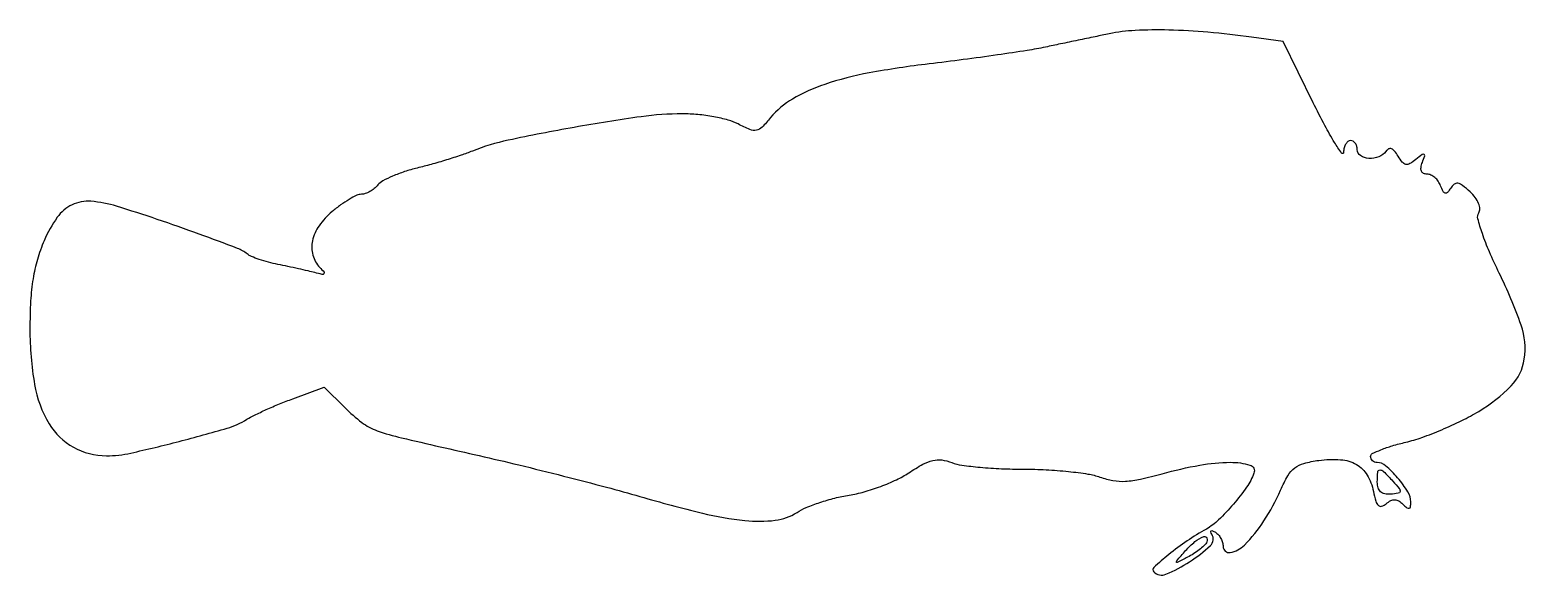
# Model space of a CAD drawing. Extents: x 0 to 223, y 0 to 82.
import ezdxf

# ---------------------------------------------------------------- set-up
doc = ezdxf.new("R2010")
doc.units = 0

msp = doc.modelspace()

# ---------------------------------------------------------------- linework, layer by layer
for points in [[(161, 80.93273, 0.000321), (158.917398, 80.501634, 0.000173), (156.353125, 79.968191, 0.000172), (153.741431, 79.422998, 0.000272), (151.5, 78.95302, -0.012772), (148.786919, 78.454598, -0.0032), (144.336434, 77.78315, -0.003267), (139.23546, 77.080913, -0.003284), (134.134669, 76.446675, 0.016102), (125.193822, 75.10144, 0.036299), (118.565395, 73.379907, 0.048964), (113.747984, 71.202411, 0.091549), (110.5, 68.43902, -0.023512), (109.21947, 67.008882, -0.151405), (108.375099, 66.555253, -0.148183), (107.412853, 66.65351, -0.022222), (105.635693, 67.491077, 0.05499), (104.16072, 68.071648, 0.021316), (102.016509, 68.556754, 0.020797), (99.627881, 68.889173, 0.024177), (97.337285, 69, 0.035105), (91.166906, 68.566246, 0.008823), (81.2062, 66.97915, 0.008394), (71.357045, 65.06002, 0.0424), (66, 63.438178, -0.013611), (64.324092, 62.823563, -0.006518), (62.141695, 62.121475, -0.006457), (59.842901, 61.447238, -0.009157), (57.780239, 60.9116, 0.020224), (55.888863, 60.375499, 0.022279), (54.108308, 59.702864, 0.022384), (52.650561, 58.997782, 0.095995), (51.907795, 58.388899, -0.049057), (51.370629, 57.857463, -0.041747), (50.711593, 57.407989, -0.043704), (50.035993, 57.099977, -0.085308), (49.454281, 57, 0.112018), (48.763196, 56.843204, 0.021968), (47.631781, 56.239512, 0.022305), (46.350062, 55.402194, 0.019059), (45.076725, 54.411106, 0.063713), (43.140999, 52.30824, 0.100522), (42.152456, 50.073109, 0.121338), (42.206891, 47.935048, 0.124158), (43.25, 46.087605, -0.016872), (43.875004, 45.385422, -0.382924), (43.865578, 45.136369, -0.2606), (43.57555, 45.049282, -0.011127), (42.5, 45.312948, 0.007882), (41.493206, 45.566696, 0.002871), (40.059375, 45.895451, 0.002846), (38.486609, 46.237184, 0.003396), (37, 46.540816, -0.016341), (35.580007, 46.869348, -0.017148), (34.207439, 47.285425, -0.017055), (33.05141, 47.724169, -0.0699), (32.408301, 48.106539, 0.078567), (30.970927, 48.927952, 0.003078), (25.252041, 51.055834, 0.005938), (18.980827, 53.261343, 0.006815), (12.939581, 55.214342, 0.054823), (9.111154, 55.94867, 0.131633), (6.292888, 55.43062, 0.129155), (4.077749, 53.563174, 0.051849), (2.128861, 50.077909, 0.029869), (1.113482, 47.266064, 0.031732), (0.464499, 44.409157, 0.026781), (0.111605, 41.104375, 0.013208), (0, 36.880343, 0.042146), (0.695919, 28.639043, 0.094051), (2.880069, 22.765842, 0.13063), (6.500217, 19.273567, 0.127594), (11.409673, 18, 0.055241), (15.059717, 18.404501, 0.008238), (22.25541, 20.144191, 0.007508), (29.416599, 22.11615, 0.068199), (32.368944, 23.434271, -0.025652), (33.50136, 24.059995, -0.008048), (35.256787, 24.880882, -0.008017), (37.248827, 25.735547, -0.008791), (39.207352, 26.498959), (43.914705, 28.239141), (46.971321, 25.182525, 0.03524), (49.520757, 22.969185, 0.075474), (51.809403, 21.737152, 0.028775), (55.436067, 20.672119, 0.001579), (67, 18.026092, -0.003981), (72.935012, 16.638021, -0.002765), (79.61875, 14.97942, -0.002789), (86.017823, 13.315789, -0.00575), (91, 11.929276, 0.010862), (100.31686, 9.438786, 0.034562), (106.664782, 8.346623, 0.053808), (111.187888, 8.374789, 0.117106), (114.432538, 9.547754, -0.046343), (115.823226, 10.284927, -0.018801), (117.834177, 11.035439, -0.018412), (120.071804, 11.685635, -0.0223), (122.213249, 12.122793, 0.030328), (124.434973, 12.613597, 0.020036), (126.919221, 13.43168, 0.020184), (129.278936, 14.425325, 0.036439), (131.106814, 15.451988, -0.019659), (133.209327, 16.727468, -0.067843), (134.69161, 17.303245, -0.092087), (136.017964, 17.371436, -0.057822), (137.527729, 16.989458, 0.056346), (139.027046, 16.605424, 0.011527), (141.749182, 16.290653, 0.012002), (144.946875, 16.072657, 0.011017), (148.244102, 16, -0.012957), (151.589849, 15.913286, -0.012882), (154.933125, 15.653373, -0.012826), (157.840513, 15.276232, -0.048119), (159.621254, 14.819994, 0.044143), (161.569233, 14.304401, 0.056108), (163.424725, 14.195878, 0.041354), (165.657447, 14.502186, 0.013045), (168.927153, 15.319994, -0.022986), (174.507713, 16.598497, -0.043386), (179.102909, 17.024917, -0.07326), (181.999093, 16.615468, -0.437756), (182.599801, 15.399482, -0.060854), (181.499279, 13.326066, -0.024134), (179.524711, 10.770174, -0.024013), (177.325509, 8.428605, -0.065061), (175.5, 7.072876, 0.021893), (172.621035, 5.297346, 0.021452), (169.888058, 3.265487, 0.013881), (167.658563, 1.34933, 0.428248), (167.642854, 0.690479, 0.304891), (169.464614, 0.333459, 0.043646), (173.004339, 2.201501, 0.044896), (176.09911, 4.616075, 0.357139), (176.32191, 6.288155, -0.046879), (176.142621, 6.650134, -0.366784), (176.200156, 6.814402, -0.245149), (176.417017, 6.82525, -0.030694), (176.845492, 6.595492, -0.078175), (177.287269, 6.216072, -0.05336), (177.660863, 5.668275, -0.052739), (177.914511, 5.045089, -0.070406), (178, 4.440983, 0.47227), (179.057409, 3.571178, 0.146889), (181.161591, 4.682116, 0.055206), (184.092591, 8.284211, 0.039326), (186.561874, 12.868027, -0.027517), (187.658266, 15.023585, -0.096466), (188.67839, 16.191656, -0.100678), (190.037683, 16.864928, -0.031479), (192.279407, 17.310651, -0.051023), (195.523242, 17.412456, -0.111957), (197.887199, 16.697818, -0.131176), (199.479901, 15.130328, -0.083976), (200.411697, 12.691517, 0.020191), (200.766085, 11.229259, 0.132482), (201.151429, 10.588702, 0.27891), (201.646521, 10.477056, 0.092897), (202.323355, 10.853398, -0.056115), (203.009539, 11.303564, -0.125493), (203.61412, 11.43801, -0.12877), (204.199003, 11.265388, -0.060643), (204.823794, 10.776206, 0.026194), (205.421057, 10.238446, 0.244265), (205.75, 10.171253, 0.296593), (205.950262, 10.401207, 0.034973), (206, 11.111439, 0.142014), (205.562577, 12.620448, 0.035896), (204.029249, 14.696965, 0.034564), (202.242768, 16.514049, 0.183207), (200.961045, 17, -0.092561), (200.594176, 17.068502, -0.096185), (200.282307, 17.264451, -0.099312), (200.073588, 17.556769, -0.105917), (200, 17.900259, -0.283679), (200.254912, 18.3134, -0.020144), (201.542188, 18.895758, -0.023615), (203.238009, 19.490565, -0.015247), (205.25, 20.024999, 0.028308), (207.664425, 20.734301, 0.014416), (210.612756, 21.881813, 0.014275), (213.593842, 23.243759, 0.02073), (216.133852, 24.626587, 0.063735), (220.953927, 28.424163, 0.158644), (222.929043, 32.395345, 0.121494), (222.443728, 37.492173, 0.030451), (219.184977, 45.251318, -0.012301), (217.724867, 48.402522, -0.020274), (216.666812, 51.14052, -0.017706), (216.002703, 53.343417, -0.205567), (216.132679, 54.214678, 0.154025), (216.292661, 54.84668, 0.083067), (216.112937, 55.637473, 0.065256), (215.616251, 56.505846, 0.042748), (214.841781, 57.36203, 0.021104), (213.72989, 58.313532, 0.119716), (213.025843, 58.634144, 0.215892), (212.473358, 58.501146, 0.089168), (211.947875, 57.91566, -0.037984), (211.484109, 57.278931, -0.282752), (211.143244, 57.168145, -0.220363), (210.826501, 57.419431, -0.024987), (210.446806, 58.278025, 0.063667), (210.092601, 58.936421, 0.061259), (209.58015, 59.49417, 0.066203), (208.99425, 59.872298, 0.110675), (208.424396, 60, -0.112093), (207.892482, 60.120766, -0.187382), (207.582575, 60.450891, -0.135741), (207.520329, 60.996873, -0.050606), (207.718616, 61.75, 0.011482), (208.064125, 62.740569, 0.378124), (207.970866, 62.954919, 0.278461), (207.699679, 62.926133, 0.008366), (206.767953, 62.194549, -0.037857), (205.867646, 61.569718, -0.180993), (205.261981, 61.463933, -0.178612), (204.730801, 61.781394, -0.036697), (204.099018, 62.694549, 0.038272), (203.582539, 63.436051, 0.1301), (203.109635, 63.778791, 0.214222), (202.673551, 63.755367, 0.121809), (202.268296, 63.401254, -0.149896), (201.21571, 62.579268, -0.10729), (199.729755, 62.352164, -0.130728), (198.484554, 62.767693, -0.252343), (198, 63.666667, 0.073375), (197.924828, 64.176149, 0.087856), (197.70625, 64.608333, 0.100566), (197.381347, 64.89725, 0.13236), (197, 65, 0.169125), (196.616096, 64.866321, 0.092439), (196.284967, 64.485938, 0.073811), (196.055682, 63.919422, 0.05509), (195.970102, 63.25, -0.716058), (195.672724, 63.154456, -0.022433), (194.627414, 64.702346, -0.015704), (193.171742, 67.258338, -0.007347), (191.441235, 70.651602), (186.942265, 79.803204), (182.221133, 80.445044, 0.011778), (175.735142, 81.171691, 0.016261), (169.885735, 81.496641, 0.018388), (164.874282, 81.427506, 0.038246)], [(203.309814, 14.210153, -0.011222), (204.272573, 13.097097, -0.220175), (204.384995, 12.669752, -0.319638), (204.11689, 12.406716, -0.020483), (202.964802, 12.272302, -0.069234), (202.097404, 12.327074, -0.135196), (201.484383, 12.638524, -0.137006), (201.12234, 13.216446, -0.071956), (201, 14.062149, -0.021438), (201.064314, 15.561459, -0.371009), (201.388601, 15.878769, -0.217883), (201.932061, 15.671057, -0.010276)], [(175.503323, 5.005377, -0.070016), (175.121279, 4.545654, -0.021339), (174.424607, 3.964852, -0.020906), (173.579422, 3.373553, -0.021407), (172.694306, 2.859868, -0.002496), (171.165958, 2.067971, -0.471021), (171.023086, 2.129615, -0.25608), (171.070047, 2.341293, -0.001597), (172.404988, 3.854491, -0.040117), (173.796346, 5.188927, -0.082353), (175.103202, 5.93717, -0.419142), (175.579686, 5.713932, -0.226886)]]:
    msp.add_lwpolyline(points, format="xyb", close=True)

doc.saveas('drawing.dxf')
